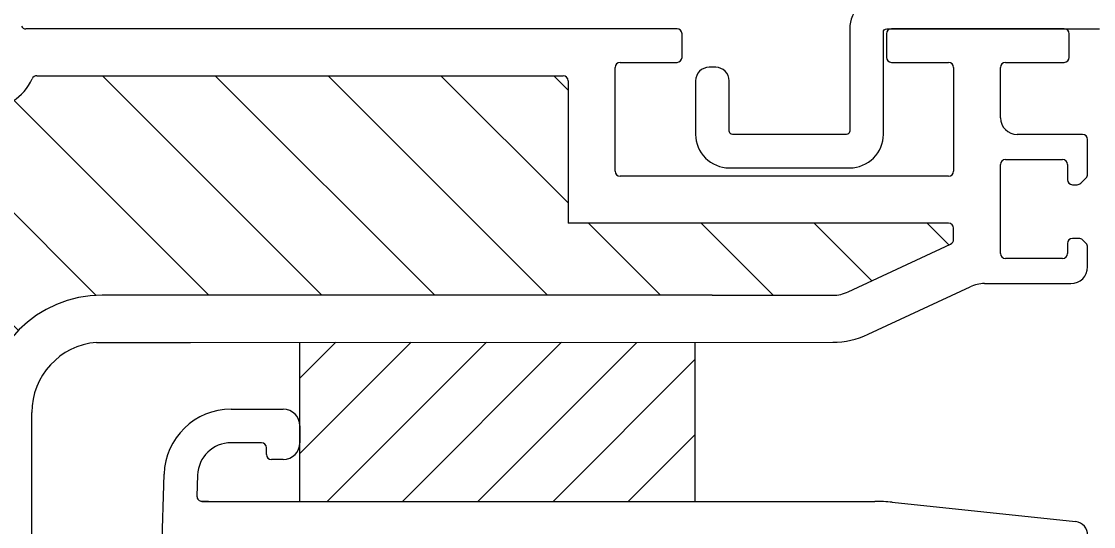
# Model space of a CAD drawing. Header units: millimetres. Extents: x 446 to 2479, y 3132 to 6007.
# Drawn here: x 2089.7 to 2153.7, y 5712 to 5742.2 of the extents above; entities that cross this region are included whole.
import ezdxf

# ---------------------------------------------------------------- set-up
doc = ezdxf.new("R2010")
doc.units = ezdxf.units.MM
doc.header["$LTSCALE"] = 30
doc.layers.get('Defpoints').update_dxf_attribs({"lineweight": 9})
doc.layers.add('FAKRO TEXT', color=80, linetype='Continuous', lineweight=9)
doc.layers.add('FAKRO WINDOW', color=7, linetype='Continuous', lineweight=20)
doc.styles.add('FAKRO', font='arial.ttf')
doc.styles.get("Standard").update_dxf_attribs({"font": 'arial.ttf'})
doc.dimstyles.new('FAKRO', dxfattribs={"dimscale": 5, "dimtxt": 2, "dimasz": 1.5, "dimexe": 2, "dimexo": 13, "dimgap": 0.5, "dimtad": 1, "dimdec": 0, "dimrnd": 0.1, "dimzin": 1, "dimdsep": 46, "dimtxsty": 'Standard', "dimblk": 'OBLIQUE', "dimcen": 2, "dimclrd": 3, "dimclre": 3, "dimclrt": 3, "dimadec": 0, "dimazin": 0, "dimtfac": 1, "dimtdec": 0, "dimtix": 1, "dimtmove": 2, "dimatfit": 3, "dimldrblk": 'OBLIQUE', "dimfxl": 1, "dimfxlon": 1, "dimtolj": 1, "dimarcsym": 0})

# ---------------------------------------------------------------- blocks, each defined once
blk = doc.blocks.new('_Oblique')
at = {"color": 0, "linetype": 'ByBlock', "lineweight": -2}
blk.add_line((-0.5, -0.5), (0.5, 0.5), dxfattribs=at)
blk = doc.blocks.new('*D8')
at = {"layer": 'Defpoints', "color": 0, "transparency": 16777216}
for p in [(2176.837, 5772.031), (2236.162, 5772.031), (2130.796, 5560.731)]:
    blk.add_point(p, dxfattribs=at)
at = {"layer": 'FAKRO TEXT', "color": 3, "lineweight": -2, "transparency": 16777216}
for p, q in [((2226.837, 5772.031), (2246.162, 5772.031)), ((2236.162, 5560.731), (2236.162, 5772.031)), ((2180.796, 5560.731), (2246.162, 5560.731))]:
    blk.add_line(p, q, dxfattribs=at)
at = {"layer": 'FAKRO TEXT', "color": 3, "lineweight": -2, "transparency": 16777216, "xscale": 7.5, "yscale": 7.5, "zscale": 7.5}
for p, rotation in [((2236.162, 5772.031), 90), ((2236.162, 5560.731), 270)]:
    blk.add_blockref('_Oblique', p, dxfattribs=dict(at, rotation=rotation))
at = {"layer": 'FAKRO TEXT', "color": 3, "transparency": 16777216, "insert": (2223.621, 5666.381), "char_height": 20, "attachment_point": 5, "rotation": 90}
blk.add_mtext('\\A1;212', dxfattribs=at)
blk = doc.blocks.new('A$C618D56B3')
at = {"layer": 'FAKRO WINDOW'}
h = blk.add_hatch(dxfattribs=at)
h.set_pattern_fill('ANSI31', color=256, scale=1.5, angle=270)
h.set_pattern_definition([(315, (-847.99, -4283.7854), (3.367596, 3.367596), [])])
h.paths.add_polyline_path([(720.356, 239.284), (719.279, 239.284), (661.692, 239.284, -0.354119), (661.398, 239.522), (656.361, 263.222), (651.239, 287.318, -0.476976), (651.532, 287.68), (677.482, 287.68), (681.182, 287.68, 0.414214), (685.982, 292.48), (685.982, 295.58), (685.982, 327.08, -0.414214), (686.282, 327.38), (686.512, 327.38, -0.224641), (686.744, 327.271, 0.704399), (693.482, 329.68), (693.482, 334.88, -0.414214), (693.782, 335.18), (719.983, 335.18), (723.181, 335.18, 0.294747), (726.006, 337.004, -0.294747), (726.279, 337.18), (757.683, 337.18, -0.414214), (757.983, 336.88), (757.983, 328.382), (780.683, 328.382, -0.414214), (780.983, 328.082), (780.983, 327.409, -0.291473), (780.81, 327.137), (774.704, 324.29, -0.109518), (773.774, 324.084), (766.583, 324.084), (730.182, 324.084, 0.414214), (723.183, 317.084), (723.183, 298.18), (721.555, 240.45, -0.405982)])
h = blk.add_hatch(dxfattribs=at)
h.set_pattern_fill('ANSI31', color=256)
h.set_pattern_definition([(45, (138.56, 7722.3837), (-2.245064, 2.245064), [])])
h.paths.add_polyline_path([(765.567, 321.272), (741.983, 321.281), (741.981, 311.784), (765.565, 311.784)])
at = {"layer": 'FAKRO WINDOW', "linetype": 'Continuous'}
for p, q in [((754.183, 339.98), (725.627, 339.98)), ((764.483, 339.98), (754.183, 339.98)), ((787.583, 339.98), (777.283, 339.98)), ((764.783, 338.28), (764.783, 339.68)), ((776.983, 339.68), (776.983, 338.28)), ((787.883, 338.28), (787.883, 339.68)), ((761.083, 337.98), (764.483, 337.98)), ((777.283, 337.98), (780.683, 337.98)), ((784.083, 337.98), (787.583, 337.98)), ((726.279, 337.18), (757.683, 337.18)), ((760.783, 331.482), (760.783, 337.68)), ((780.983, 337.68), (780.983, 331.482)), ((783.783, 334.68), (783.783, 337.68)), ((757.983, 336.88), (757.983, 328.382)), ((788.682, 333.68), (784.783, 333.68)), ((788.982, 331.304), (788.982, 333.38)), ((784.083, 332.18), (787.483, 332.18)), ((783.783, 326.58), (783.783, 331.88)), ((787.783, 331.88), (787.783, 330.98)), ((780.683, 331.182), (761.083, 331.182)), ((788.571, 330.768), (788.894, 331.092)), ((788.083, 330.68), (788.359, 330.68)), ((780.683, 328.382), (757.983, 328.382)), ((780.983, 327.409), (780.983, 328.082)), ((774.704, 324.29), (780.81, 327.137)), ((787.783, 327.18), (787.783, 326.58)), ((788.463, 327.48), (788.083, 327.48)), ((788.894, 327.173), (788.675, 327.393)), ((788.982, 325.78), (788.982, 326.961)), ((787.483, 326.28), (784.083, 326.28)), ((775.887, 321.753), (781.978, 324.593)), ((782.823, 324.78), (787.982, 324.78)), ((766.583, 324.084), (730.182, 324.084)), ((766.583, 324.084), (773.774, 324.084)), ((729.839, 321.27), (735.45, 321.27)), ((735.45, 321.27), (773.774, 321.284)), ((725.982, 292.313), (725.982, 317.084)), ((737.874, 317.284), (740.982, 317.284)), ((741.982, 316.284), (741.982, 315.284)), ((739.682, 315.284), (737.874, 315.284)), ((739.282, 315.284), (739.257, 315.284)), ((739.982, 314.584), (739.982, 314.984)), ((740.982, 314.284), (740.282, 314.284)), ((731.206, 228.471), (733.876, 313.41)), ((735.875, 313.347), (735.835, 312.093)), ((736.058, 311.794), (736.526, 311.794)), ((736.135, 311.784), (776.284, 311.784)), ((736.582, 311.784), (743.282, 311.784)), ((777.329, 311.729), (788.267, 310.58))]:
    blk.add_line(p, q, dxfattribs=at)
at = {"layer": 'FAKRO WINDOW'}
for p, q in [((741.981, 311.784), (741.983, 321.272)), ((765.565, 311.784), (765.567, 321.272))]:
    blk.add_line(p, q, dxfattribs=at)
at = {"layer": 'FAKRO WINDOW', "color": 7, "linetype": 'Continuous'}
blk.add_lwpolyline([(776.794, 341.983, 0.414214), (774.794, 339.983), (774.794, 333.885, -0.414214), (774.594, 333.685), (767.794, 333.685, -0.414214), (767.594, 333.885), (767.594, 336.885, 0.414214), (766.794, 337.685), (766.394, 337.685, 0.414214), (765.594, 336.885), (765.594, 333.685, 0.414214), (767.594, 331.685), (774.794, 331.685, 0.414214), (776.794, 333.685), (776.794, 339.78, -0.414214), (776.994, 339.98), (789.697, 339.98, -0.414214)], format="xyb", dxfattribs=at)
at = {"layer": 'FAKRO WINDOW', "linetype": 'Continuous'}
for centre, radius, start, end in [((725.627, 340.28), 0.3, 208.27371, 270), ((764.483, 339.68), 0.3, 0, 90), ((777.283, 339.68), 0.3, 90, 180), ((787.583, 339.68), 0.3, 0, 90), ((761.083, 337.68), 0.3, 90, 180), ((764.483, 338.28), 0.3, 270, 360), ((777.283, 338.28), 0.3, 180, 270), ((780.683, 337.68), 0.3, 0, 90), ((784.083, 337.68), 0.3, 90, 180), ((787.583, 338.28), 0.3, 270, 0), ((726.279, 336.88), 0.3, 90, 155.69084), ((757.683, 336.88), 0.3, 0, 90), ((723.181, 338.28), 3.1, 270, 335.69084), ((784.783, 334.68), 1, 180, 270), ((788.682, 333.38), 0.3, 0, 90), ((784.083, 331.88), 0.3, 90, 180), ((787.483, 331.88), 0.3, 0, 90), ((761.083, 331.482), 0.3, 180, 270), ((780.683, 331.482), 0.3, 270, 0), ((788.083, 330.98), 0.3, 180, 270), ((788.359, 330.98), 0.3, 270, 315), ((788.682, 331.304), 0.3, 315, 0), ((780.683, 328.082), 0.3, 0, 90), ((780.683, 327.409), 0.3, 295, 360), ((788.083, 327.18), 0.3, 90, 180), ((788.463, 327.18), 0.3, 45, 90), ((788.682, 326.961), 0.3, 0, 45), ((784.083, 326.58), 0.3, 180, 270), ((787.483, 326.58), 0.3, 270, 360), ((787.982, 325.78), 1, 270, 0), ((782.823, 322.78), 2, 90, 115), ((730.182, 317.084), 7, 90, 180), ((773.774, 326.284), 2.2, 270, 295), ((730.182, 317.084), 4.2, 94.68325, 180), ((773.774, 326.284), 5, 270, 295), ((737.874, 313.284), 4, 90, 178.2), ((740.982, 316.284), 1, 0, 90), ((737.874, 313.284), 2, 90, 178.2), ((739.682, 314.984), 0.3, 0, 90), ((740.982, 315.284), 1, 270, 0), ((740.282, 314.584), 0.3, 180, 270), ((736.135, 312.084), 0.3, 178.2, 270), ((776.284, 301.784), 10, 84, 90), ((788.183, 309.784), 0.8, 270, 84)]:
    blk.add_arc(centre, radius, start, end, dxfattribs=at)
blk = doc.blocks.new('*D21')
at = {"layer": 'Defpoints', "color": 0, "transparency": 16777216}
for p in [(2184.335, 5840.333), (2184.335, 5562.732), (1364.653, 5561.65)]:
    blk.add_point(p, dxfattribs=at)
at = {"layer": 'FAKRO TEXT', "color": 3, "lineweight": -2, "transparency": 16777216}
for p, q in [((1364.653, 5786.65), (1364.653, 5850.333)), ((2184.335, 5787.732), (2184.335, 5850.333)), ((1364.653, 5840.333), (2184.335, 5840.333))]:
    blk.add_line(p, q, dxfattribs=at)
at = {"layer": 'FAKRO TEXT', "color": 3, "lineweight": -2, "transparency": 16777216, "xscale": 7.5, "yscale": 7.5, "zscale": 7.5, "rotation": 180}
blk.add_blockref('_Oblique', (1364.653, 5840.333), dxfattribs=at)
at = {"layer": 'FAKRO TEXT', "color": 3, "lineweight": -2, "transparency": 16777216, "xscale": 7.5, "yscale": 7.5, "zscale": 7.5}
blk.add_blockref('_Oblique', (2184.335, 5840.333), dxfattribs=at)
at = {"layer": 'FAKRO TEXT', "color": 3, "transparency": 16777216, "insert": (1774.494, 5852.833), "char_height": 10, "attachment_point": 5, "style": 'FAKRO'}
blk.add_mtext('\\A1;{\\H2x;L}', dxfattribs=at)
blk = doc.blocks.new('*D22')
at = {"layer": 'Defpoints', "color": 0, "transparency": 16777216}
for p in [(2166.837, 5806.256), (1381.833, 5735.387), (2166.837, 5735.387)]:
    blk.add_point(p, dxfattribs=at)
at = {"layer": 'FAKRO TEXT', "color": 3, "lineweight": -2, "transparency": 16777216}
for p, q in [((1381.833, 5795.387), (1381.833, 5816.256)), ((2166.837, 5795.387), (2166.837, 5816.256)), ((1381.833, 5806.256), (2166.837, 5806.256))]:
    blk.add_line(p, q, dxfattribs=at)
at = {"layer": 'FAKRO TEXT', "color": 3, "lineweight": -2, "transparency": 16777216, "xscale": 7.5, "yscale": 7.5, "zscale": 7.5, "rotation": 180}
blk.add_blockref('_Oblique', (1381.833, 5806.256), dxfattribs=at)
at = {"layer": 'FAKRO TEXT', "color": 3, "lineweight": -2, "transparency": 16777216, "xscale": 7.5, "yscale": 7.5, "zscale": 7.5}
blk.add_blockref('_Oblique', (2166.837, 5806.256), dxfattribs=at)
at = {"layer": 'FAKRO TEXT', "color": 3, "transparency": 16777216, "insert": (1774.335, 5818.756), "char_height": 10, "attachment_point": 5, "style": 'FAKRO'}
blk.add_mtext('\\A1;{\\H2x;D}', dxfattribs=at)

msp = doc.modelspace()

# ---------------------------------------------------------------- block references
at = {"color": 3}
msp.add_blockref('A$C618D56B3', (1364.353, 5401.751), dxfattribs=at)

# ---------------------------------------------------------------- dimensions: what is measured, and where the dimension line sits
at = {"layer": 'FAKRO TEXT'}
for base, p1, p2, text, override, picture, middle in [((2184.335, 5840.333), (1364.653, 5561.65), (2184.335, 5562.732), '{\\H2x;L}', {"dimexo": 45, "dimtxsty": 'FAKRO', "dimfxlon": 0}, '*D21', (1774.494, 5852.833)), ((2166.837, 5806.256), (1381.833, 5735.387), (2166.837, 5735.387), '{\\H2x;D}', {"dimexo": 12, "dimtxsty": 'FAKRO', "dimfxlon": 0}, '*D22', (1774.335, 5818.756))]:
    dim = msp.add_linear_dim(base=base, p1=p1, p2=p2, text=text, dimstyle='FAKRO', override=override, dxfattribs=at)
    dim.commit()
    dim.dimension.update_dxf_attribs({"geometry": picture, "text_midpoint": middle})
dim = msp.add_linear_dim(base=(2236.162, 5772.031), p1=(2130.796, 5560.731), p2=(2176.837, 5772.031), angle=90, text='212', dimstyle='FAKRO', override={"dimtxt": 4, "dimexo": 10, "dimfxlon": 0}, dxfattribs=at)
dim.commit()
dim.dimension.update_dxf_attribs({"geometry": '*D8', "text_midpoint": (2223.621, 5666.381)})

doc.saveas('drawing.dxf')
